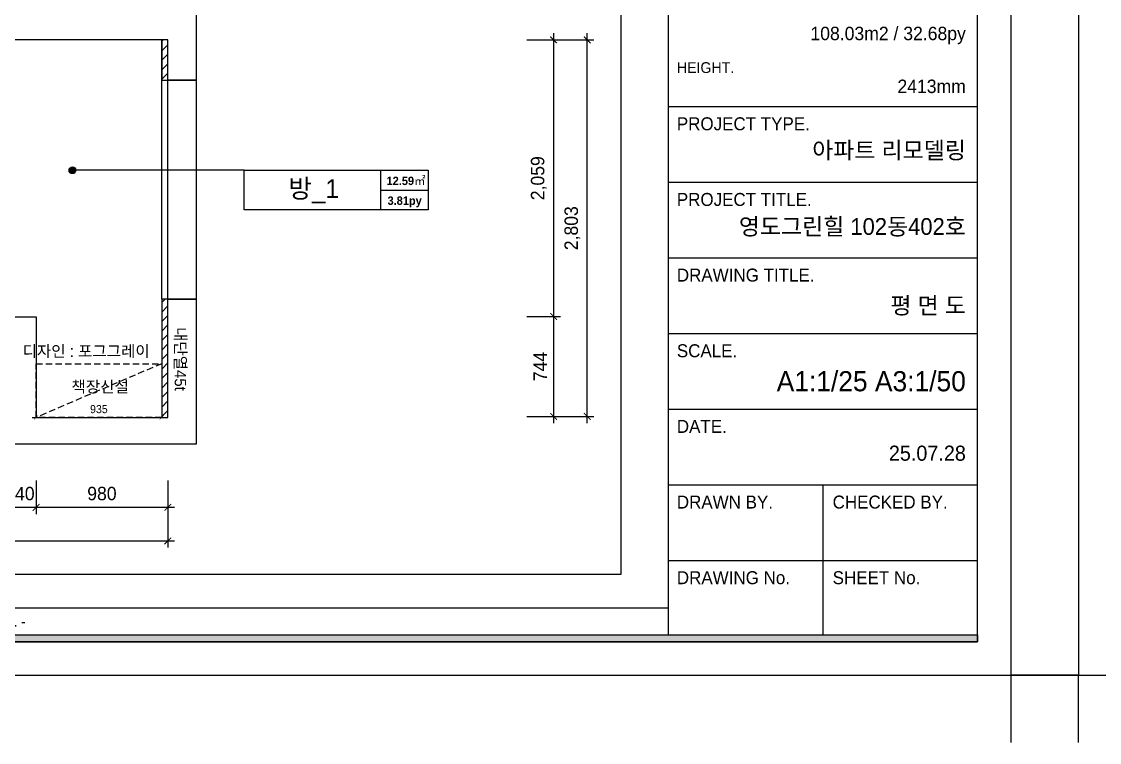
# Model space of a CAD drawing. Header units: millimetres. Extents: x 389217 to 432717, y 56032 to 85056.
# Drawn here: x 403353 to 411374, y 56032 to 61398 of the extents above; entities that cross this region are included whole.
import ezdxf
from ezdxf.enums import TextEntityAlignment as Align

# ---------------------------------------------------------------- set-up
doc = ezdxf.new("R2010")
doc.units = ezdxf.units.MM
doc.header["$LTSCALE"] = 60
doc.linetypes.add('DH-HID2', pattern=[1.2, 0.8, -0.4])
for name, color, linetype in [('0-ELC TEXT', 7, 'Continuous'), ('03-TEXT', 3, 'Continuous'), ('04-WIN', 4, 'Continuous'), ('07-DIM WAL', 5, 'Continuous'), ('2CONTINUOUS', 2, 'Continuous'), ('3.기호.계단선', 30, 'Continuous'), ('FORM(YOURNAME)-1', 1, 'Continuous'), ('FORM(YOURNAME)-11', 1, 'Continuous'), ('FU-FURM', 6, 'DH-HID2'), ('설비', 140, 'Continuous')]:
    doc.layers.add(name, color=color, linetype=linetype)
doc.styles.add('HY 울릉도 L', font='')
doc.styles.add('YOURNAME', font='HY울릉도M.TTF')
doc.styles.add('넥슨고딕', font='NEXONLv1GothicBold.ttf')
doc.styles.add('코레일둥고', font='Korail_Round_Gothic_Medium.ttf')
doc.styles.get('HY 울릉도 L').set_extended_font_data('HY울릉도L')
doc.dimstyles.new('30', dxfattribs={"dimscale": 30, "dimtxt": 2, "dimasz": 1, "dimexe": 1, "dimexo": 1, "dimgap": 1, "dimtad": 1, "dimdec": 0, "dimrnd": 0.05, "dimdsep": 46, "dimlunit": 6, "dimtxsty": 'HY 울릉도 L', "dimblk": 'ARCHTICK', "dimcen": 2.5, "dimdle": 1, "dimclrd": 133, "dimclre": 133, "dimclrt": 30, "dimadec": 0, "dimazin": 0, "dimtfac": 1, "dimtdec": 0, "dimtix": 1, "dimtmove": 2, "dimatfit": 3, "dimldrblk": 'ARCHTICK', "dimfxl": 1, "dimlwd": -1, "dimlwe": -1, "dimarcsym": 0})
doc.dimstyles.new('50', dxfattribs={"dimscale": 50, "dimtxt": 2, "dimasz": 1, "dimexe": 1, "dimexo": 1, "dimgap": 1, "dimtad": 1, "dimdec": 0, "dimrnd": 0.05, "dimdsep": 46, "dimlunit": 6, "dimtxsty": 'HY 울릉도 L', "dimblk": 'ARCHTICK', "dimcen": 2.5, "dimdle": 1, "dimclrd": 133, "dimclre": 133, "dimclrt": 30, "dimadec": 0, "dimazin": 0, "dimtfac": 1, "dimtdec": 0, "dimtix": 1, "dimtmove": 2, "dimatfit": 3, "dimldrblk": 'ARCHTICK', "dimfxl": 1, "dimlwd": -1, "dimlwe": -1, "dimarcsym": 0})

# ---------------------------------------------------------------- blocks, each defined once
blk = doc.blocks.new('vudauseh')
at = {"layer": '04-WIN'}
blk.add_lwpolyline([(394528.9, 79020), (394740.5, 79020), (394740.5, 77390), (394528.9, 77390)], close=True, dxfattribs=at)
at = {"layer": '2CONTINUOUS'}
for points in [[(389784.9, 79540), (394739.9, 79540), (394739.9, 79020), (394528.9, 79020), (394528.9, 79320), (389784.9, 79320), (389784.9, 79540)], [(388124.9, 76924), (388324.9, 76924), (388324.9, 76758), (389814.9, 76758), (389814.9, 78190), (389814.9, 78190), (389784.9, 78190), (389784.9, 78390), (389974.9, 78390), (389974.9, 76517), (393308.9, 76517), (393308.9, 77260), (393548.9, 77260), (393548.9, 76510), (394528.9, 76510), (394528.9, 77390), (394740.5, 77390), (394740.5, 76310), (389774.9, 76310), (389774.9, 76558), (388124.9, 76558), (388124.9, 76924)]]:
    blk.add_lwpolyline(points, dxfattribs=at)
blk = doc.blocks.new('FORM-ELEVATION')
at = {"layer": 'FORM(YOURNAME)-11'}
h = blk.add_hatch(color=256, dxfattribs=at)
h.dxf.hatch_style = 1
h.paths.add_polyline_path([(-10309, 35708), (71691, 35708), (71691, 35508), (-10309, 35508)])
h.paths.add_polyline_path([(-10309, -21492), (71691, -21492), (71691, -21692), (-10309, -21692)])
at = {"layer": 'Defpoints', "color": 158}
for p, q in [((62481, 35508), (62481, -21492)), ((62481, -20692), (-10309, -20692))]:
    blk.add_line(p, q, dxfattribs=at)
for points in [[(-10309, -21692), (71691, -21692), (71691, 35708), (-10309, 35708)], [(-8309, 33708), (61071, 33708), (61071, -19692), (-8309, -19692)]]:
    blk.add_lwpolyline(points, close=True, dxfattribs=at)
at = {"layer": 'Defpoints', "color": 1}
for points in [[(-11309, -24692), (-11309, -22692), (-13309, -22692)], [(72691, -24692), (72691, -22692), (74691, -22692)]]:
    blk.add_lwpolyline(points, dxfattribs=at)
at = {"layer": 'FORM(YOURNAME)-11', "color": 14}
for p, q in [((62481, -5756), (71691, -5756)), ((62481, -8009), (71691, -8009)), ((62481, -10261), (71691, -10261)), ((62481, -12514), (71691, -12514)), ((62481, -14766), (71691, -14766)), ((62481, -17019), (71691, -17019)), ((67086, -17019), (67086, -21492)), ((62481, -19271), (71691, -19271))]:
    blk.add_line(p, q, dxfattribs=at)
at = {"layer": 'FORM(YOURNAME)-11', "color": 250}
blk.add_lwpolyline([(-11309, -22692), (72691, -22692), (72691, 36708), (-11309, 36708)], close=True, dxfattribs=at)
at = {"layer": 'FORM(YOURNAME)-11'}
blk.add_lwpolyline([(-10309, -21492), (71691, -21492), (71691, -21692), (-10309, -21692)], close=True, dxfattribs=at)
at = {"layer": 'FORM(YOURNAME)-11', "color": 251, "style": 'YOURNAME'}
blk.add_text('HEIGHT.', height=321.8, dxfattribs=at).set_placement((62739, -4598), align=Align.MIDDLE_LEFT)
at = {"layer": 'FORM(YOURNAME)-11', "color": 14, "style": 'YOURNAME'}
for s, height, p in [('PROJECT TYPE.', 386.14, (62739, -6271)), ('PROJECT TITLE.', 386.14, (62739, -8524)), ('DRAWING TITLE.', 386.14, (62739, -10776)), ('SCALE.', 386.1, (62739, -13029)), ('DATE.', 386.1, (62739, -15281)), ('DRAWN BY.', 386.1, (62739, -17534)), ('CHECKED BY.', 386.14, (67376, -17534)), ('DRAWING No.', 386.14, (62739, -19786)), ('SHEET No.', 386.1, (67376, -19786))]:
    blk.add_text(s, height=height, dxfattribs=at).set_placement(p, align=Align.MIDDLE_LEFT)
at = {"layer": 'FORM(YOURNAME)-11', "color": 1, "style": 'YOURNAME'}
blk.add_text("- 본 도서는 어떠한 경우에도 무단으로 도용할 수 없으며 도용시 '지적재산권' 보호에 관한 법률에 의거, 법적 분쟁이 발생합니다.  또한 본 도서에 관한 모든 저작권은 당사에 있습니다. -", height=300, dxfattribs=at).set_placement((28146, -21092), align=Align.MIDDLE_CENTER)
at = {"layer": 'FORM(YOURNAME)-11', "color": 3, "style": 'YOURNAME'}
for tag, height, p in [('1', 450, (71041, -1219)), ('2', 450, (71041, -1863)), ('3', 450, (71041, -3150)), ('4', 450, (71041, -5081)), ('5', 515, (71041, -7398)), ('6', 515, (71041, -9650)), ('7', 515, (71041, -11903)), ('8', 515, (71041, -14155)), ('9', 515, (71041, -16408)), ('10', 515, (66791, -18596)), ('11', 515, (71041, -18660)), ('12', 515, (66791, -20848)), ('13', 515, (71041, -20848))]:
    blk.add_attdef(tag, text='', height=height, dxfattribs=at).set_placement(p, align=Align.MIDDLE_RIGHT)
blk = doc.blocks.new('_ArchTick')
at = {"color": 0, "linetype": 'ByBlock', "const_width": 0.15}
blk.add_lwpolyline([(-0.5, -0.5), (0.5, 0.5)], dxfattribs=at)
blk = doc.blocks.new('*D47')
at = {"layer": '07-DIM WAL', "color": 133, "transparency": 16777216}
for p, q in [((399886.9, 57982.2), (399886.9, 57482.2)), ((404440.9, 57982.2), (404440.9, 57482.2)), ((399836.9, 57532.2), (404490.9, 57532.2))]:
    blk.add_line(p, q, dxfattribs=at)
at = {"layer": 'Defpoints', "color": 0, "transparency": 16777216}
for p in [(399886.9, 58032.2), (404440.9, 58032.2), (404440.9, 57532.2)]:
    blk.add_point(p, dxfattribs=at)
at = {"layer": '07-DIM WAL', "color": 133, "transparency": 16777216, "xscale": 50, "yscale": 50, "zscale": 50, "rotation": 180}
blk.add_blockref('_ArchTick', (399886.9, 57532.2), dxfattribs=at)
at = {"layer": '07-DIM WAL', "color": 133, "transparency": 16777216, "xscale": 50, "yscale": 50, "zscale": 50}
blk.add_blockref('_ArchTick', (404440.9, 57532.2), dxfattribs=at)
at = {"layer": '07-DIM WAL', "color": 30, "transparency": 16777216, "insert": (402163.9, 57641.1), "char_height": 100, "attachment_point": 5, "style": 'HY 울릉도 L'}
blk.add_mtext('4,554', dxfattribs=at)
blk = doc.blocks.new('*D48')
at = {"layer": '07-DIM WAL', "color": 133, "transparency": 16777216}
for p, q in [((403460.9, 57982.2), (403460.9, 57732.2)), ((404440.9, 57982.2), (404440.9, 57732.2)), ((404490.9, 57782.2), (403410.9, 57782.2))]:
    blk.add_line(p, q, dxfattribs=at)
at = {"layer": 'Defpoints', "color": 0, "transparency": 16777216}
for p in [(403460.9, 58032.2), (404440.9, 58032.2), (403460.9, 57782.2)]:
    blk.add_point(p, dxfattribs=at)
at = {"layer": '07-DIM WAL', "color": 133, "transparency": 16777216, "xscale": 50, "yscale": 50, "zscale": 50, "rotation": 180}
blk.add_blockref('_ArchTick', (403460.9, 57782.2), dxfattribs=at)
at = {"layer": '07-DIM WAL', "color": 133, "transparency": 16777216, "xscale": 50, "yscale": 50, "zscale": 50}
blk.add_blockref('_ArchTick', (404440.9, 57782.2), dxfattribs=at)
at = {"layer": '07-DIM WAL', "color": 30, "transparency": 16777216, "insert": (403950.9, 57884.5), "char_height": 100, "attachment_point": 5, "style": 'HY 울릉도 L'}
blk.add_mtext('980', dxfattribs=at)
blk = doc.blocks.new('*D49')
at = {"layer": '07-DIM WAL', "color": 133, "transparency": 16777216}
for p, q in [((403220.9, 57982.2), (403220.9, 57732.2)), ((403460.9, 57982.2), (403460.9, 57732.2)), ((403510.9, 57782.2), (403170.9, 57782.2))]:
    blk.add_line(p, q, dxfattribs=at)
at = {"layer": 'Defpoints', "color": 0, "transparency": 16777216}
for p in [(403220.9, 58032.2), (403460.9, 58032.2), (403220.9, 57782.2)]:
    blk.add_point(p, dxfattribs=at)
at = {"layer": '07-DIM WAL', "color": 133, "transparency": 16777216, "xscale": 50, "yscale": 50, "zscale": 50}
blk.add_blockref('_ArchTick', (403220.9, 57782.2), dxfattribs=at)
at = {"layer": '07-DIM WAL', "color": 133, "transparency": 16777216, "xscale": 50, "yscale": 50, "zscale": 50, "rotation": 180}
blk.add_blockref('_ArchTick', (403460.9, 57782.2), dxfattribs=at)
at = {"layer": '07-DIM WAL', "color": 30, "transparency": 16777216, "insert": (403340.9, 57884.3), "char_height": 100, "attachment_point": 5, "style": 'HY 울릉도 L'}
blk.add_mtext('240', dxfattribs=at)
blk = doc.blocks.new('*D51')
at = {"layer": '07-DIM WAL', "color": 133, "transparency": 16777216}
for p, q in [((407562.2, 58408.7), (407562.2, 61311.7)), ((407112.2, 61261.7), (407612.2, 61261.7)), ((407112.2, 58458.7), (407612.2, 58458.7))]:
    blk.add_line(p, q, dxfattribs=at)
at = {"layer": 'Defpoints', "color": 0, "transparency": 16777216}
for p in [(407062.2, 61261.7), (407562.2, 61261.7), (407062.2, 58458.7)]:
    blk.add_point(p, dxfattribs=at)
at = {"layer": '07-DIM WAL', "color": 133, "transparency": 16777216, "xscale": 50, "yscale": 50, "zscale": 50}
for p, rotation in [((407562.2, 61261.7), 90), ((407562.2, 58458.7), 270)]:
    blk.add_blockref('_ArchTick', p, dxfattribs=dict(at, rotation=rotation))
at = {"layer": '07-DIM WAL', "color": 30, "transparency": 16777216, "insert": (407452.2, 59860.2), "char_height": 100, "attachment_point": 5, "rotation": 90, "style": 'HY 울릉도 L'}
blk.add_mtext('2,803', dxfattribs=at)
blk = doc.blocks.new('*D52')
at = {"layer": '07-DIM WAL', "color": 133, "transparency": 16777216}
for p, q in [((407312.2, 61311.7), (407312.2, 59152.8)), ((407112.2, 61261.7), (407362.2, 61261.7)), ((407112.2, 59202.8), (407362.2, 59202.8))]:
    blk.add_line(p, q, dxfattribs=at)
at = {"layer": 'Defpoints', "color": 0, "transparency": 16777216}
for p in [(407062.2, 61261.7), (407062.2, 59202.8), (407312.2, 59202.8)]:
    blk.add_point(p, dxfattribs=at)
at = {"layer": '07-DIM WAL', "color": 133, "transparency": 16777216, "xscale": 50, "yscale": 50, "zscale": 50}
for p, rotation in [((407312.2, 61261.7), 90), ((407312.2, 59202.8), 270)]:
    blk.add_blockref('_ArchTick', p, dxfattribs=dict(at, rotation=rotation))
at = {"layer": '07-DIM WAL', "color": 30, "transparency": 16777216, "insert": (407202.2, 60232.3), "char_height": 100, "attachment_point": 5, "rotation": 90, "style": 'HY 울릉도 L'}
blk.add_mtext('2,059', dxfattribs=at)
blk = doc.blocks.new('*D53')
at = {"layer": '07-DIM WAL', "color": 133, "transparency": 16777216}
for p, q in [((407112.2, 59202.8), (407362.2, 59202.8)), ((407312.2, 59252.8), (407312.2, 58408.7)), ((407112.2, 58458.7), (407362.2, 58458.7))]:
    blk.add_line(p, q, dxfattribs=at)
at = {"layer": 'Defpoints', "color": 0, "transparency": 16777216}
for p in [(407062.2, 59202.8), (407062.2, 58458.7), (407312.2, 58458.7)]:
    blk.add_point(p, dxfattribs=at)
at = {"layer": '07-DIM WAL', "color": 133, "transparency": 16777216, "xscale": 50, "yscale": 50, "zscale": 50}
for p, rotation in [((407312.2, 59202.8), 90), ((407312.2, 58458.7), 270)]:
    blk.add_blockref('_ArchTick', p, dxfattribs=dict(at, rotation=rotation))
at = {"layer": '07-DIM WAL', "color": 30, "transparency": 16777216, "insert": (407212.1, 58830.8), "char_height": 100, "attachment_point": 5, "rotation": 90, "style": 'HY 울릉도 L'}
blk.add_mtext('744', dxfattribs=at)
blk = doc.blocks.new('*D69')
at = {"layer": '07-DIM WAL', "color": 133, "transparency": 16777216}
for p, q in [((403460.9, 58481.7), (403460.9, 58481.7)), ((404395.9, 58481.7), (404395.9, 58481.7)), ((403430.9, 58451.7), (404425.9, 58451.7))]:
    blk.add_line(p, q, dxfattribs=at)
at = {"layer": 'Defpoints', "color": 0, "transparency": 16777216}
for p in [(403460.9, 58451.7), (404395.9, 58451.7), (404395.9, 58451.7)]:
    blk.add_point(p, dxfattribs=at)
at = {"layer": '07-DIM WAL', "color": 133, "transparency": 16777216, "xscale": 30, "yscale": 30, "zscale": 30, "rotation": 180}
blk.add_blockref('_ArchTick', (403460.9, 58451.7), dxfattribs=at)
at = {"layer": '07-DIM WAL', "color": 133, "transparency": 16777216, "xscale": 30, "yscale": 30, "zscale": 30}
blk.add_blockref('_ArchTick', (404395.9, 58451.7), dxfattribs=at)
at = {"layer": '07-DIM WAL', "color": 30, "transparency": 16777216, "insert": (403928.4, 58513.1), "char_height": 60, "attachment_point": 5, "style": 'HY 울릉도 L'}
blk.add_mtext('935', dxfattribs=at)

msp = doc.modelspace()

# ---------------------------------------------------------------- hatches: boundary and pattern name
at = {"layer": '0-ELC TEXT'}
h = msp.add_hatch(color=256, dxfattribs=at)
h.dxf.hatch_style = 1
edge = h.paths.add_edge_path()
edge.add_arc((403731.1, 60291.2), 25, -270, 90, ccw=False)
h = msp.add_hatch(color=256, dxfattribs=at)
h.dxf.hatch_style = 1
edge = h.paths.add_edge_path()
edge.add_arc((403731.1, 60291.2), 25, -270, 90, ccw=False)
at = {"layer": '3.기호.계단선'}
h = msp.add_hatch(dxfattribs=at)
h.set_pattern_fill('_USER', color=256, scale=50, angle=45, style=0, double=1, pattern_type=0)
h.set_pattern_definition([(45, (-50, 2510), (-35.355339, 35.355339), [])])
edge = h.paths.add_edge_path()
edge.add_ellipse((404351.9, 61581.7), major_axis=(50, 0), ratio=0.5, start_angle=331.64236, end_angle=388.35764)
edge.add_line((404395.9, 61593.6), (404395.9, 61569.9))
edge = h.paths.add_edge_path()
edge.add_ellipse((404351.9, 61681.7), major_axis=(50, 0), ratio=0.5, start_angle=331.64236, end_angle=388.35764)
edge.add_line((404395.9, 61693.6), (404395.9, 61669.9))
edge = h.paths.add_edge_path()
edge.add_ellipse((404351.9, 61781.7), major_axis=(50, 0), ratio=0.5, start_angle=331.64236, end_angle=388.35764)
edge.add_line((404395.9, 61793.6), (404395.9, 61769.9))
h.paths.add_polyline_path([(404440.9, 61261.7), (404395.9, 61261.7), (404395.9, 60961.7), (404440.9, 60961.7)])
h = msp.add_hatch(dxfattribs=at)
h.set_pattern_fill('_USER', color=256, scale=50, angle=45, double=1, pattern_type=0)
h.set_pattern_definition([(45, (-50, 0), (-35.355339, 35.355339), [])])
h.paths.add_polyline_path([(404395.9, 58451.7), (404440.9, 58451.7), (404440.9, 59331.7), (404395.9, 59331.7)])

# ---------------------------------------------------------------- linework, layer by layer
at = {"layer": '0-ELC TEXT'}
for p, q in [((405009.1, 60291.2), (403731.1, 60291.2)), ((406025.8, 59996.4), (406025.8, 60291.2)), ((406025.8, 60143.8), (406379.7, 60143.8))]:
    msp.add_line(p, q, dxfattribs=at)
msp.add_lwpolyline([(405009.1, 60291.2), (406379.7, 60291.2), (406379.7, 59996.4), (405009.1, 59996.4)], close=True, dxfattribs=at)
msp.add_circle((403731.1, 60291.2), 25, dxfattribs=at)
msp.add_circle((403731.1, 60291.2), 25, dxfattribs=at)
at = {"layer": '3.기호.계단선'}
msp.add_line((404395.9, 59331.7), (404395.9, 61261.7), dxfattribs=at)
for points in [[(404395.9, 60961.7), (404440.9, 60961.7), (404440.9, 61261.7), (404395.9, 61261.7)], [(404395.9, 58451.7), (404440.9, 58451.7), (404440.9, 59331.7), (404395.9, 59331.7)]]:
    msp.add_lwpolyline(points, close=True, dxfattribs=at)
at = {"layer": 'FU-FURM'}
msp.add_line((404395.9, 58851.7), (403460.9, 58451.7), dxfattribs=at)
msp.add_lwpolyline([(403460.9, 58851.7), (404395.9, 58851.7), (404395.9, 58451.7), (403460.9, 58451.7)], close=True, dxfattribs=at)

# ---------------------------------------------------------------- block references
msp.add_blockref('vudauseh', (9912, -18058.3))
at = {"layer": 'FORM(YOURNAME)-1'}
ref = msp.add_blockref('FORM-ELEVATION', (392544.3, 62205.2), dxfattribs=dict(at, xscale=0.2500000000000002, yscale=0.2500000000000002, zscale=0.2500000000000002))
ref.add_attrib('9', '25.07.28', dxfattribs={"layer": 'FORM(YOURNAME)-11', "color": 3, "height": 112.5, "style": 'YOURNAME'}).set_placement((410379.5, 58185.5), align=Align.MIDDLE_RIGHT)
ref.add_attrib('8', 'A1:1/25 A3:1/50', dxfattribs={"layer": 'FORM(YOURNAME)-11', "color": 3, "height": 150, "style": 'YOURNAME'}).set_placement((410379.5, 58721.2), align=Align.MIDDLE_RIGHT)
ref.add_attrib('7', '평 면 도', dxfattribs={"layer": 'FORM(YOURNAME)-11', "color": 3, "height": 125, "style": 'YOURNAME'}).set_placement((410379.5, 59285), align=Align.MIDDLE_RIGHT)
ref.add_attrib('6', '영도그린힐 102동402호', dxfattribs={"layer": 'FORM(YOURNAME)-11', "color": 3, "height": 125, "style": 'YOURNAME'}).set_placement((410379.5, 59872.9), align=Align.MIDDLE_RIGHT)
ref.add_attrib('5', '아파트 리모델링', dxfattribs={"layer": 'FORM(YOURNAME)-11', "color": 3, "height": 125, "style": 'YOURNAME'}).set_placement((410379.5, 60440.2), align=Align.MIDDLE_RIGHT)
ref.add_attrib('3', '108.03m2 / 32.68py', dxfattribs={"layer": 'FORM(YOURNAME)-11', "color": 3, "height": 100, "style": 'YOURNAME'}).set_placement((410379.5, 61309.9), align=Align.MIDDLE_RIGHT)
ref.add_attrib('4', '2413mm', dxfattribs={"layer": 'FORM(YOURNAME)-11', "color": 3, "height": 100, "style": 'YOURNAME'}).set_placement((410379.5, 60916.3), align=Align.MIDDLE_RIGHT)
at = {"layer": 'FORM(YOURNAME)-1', "xscale": 0.2500000000000002, "yscale": 0.2500000000000002, "zscale": 0.2500000000000002}
msp.add_blockref('FORM-ELEVATION', (414044.3, 62205.2), dxfattribs=at)

# ---------------------------------------------------------------- texts
at = {"layer": '0-ELC TEXT', "style": '코레일둥고'}
msp.add_text('내단열45t', height=85, rotation=270, dxfattribs=at).set_placement((404492.8, 59124.3))
msp.add_text('책장신설', height=85, dxfattribs=at).set_placement((403724.3, 58638))
at = {"layer": '03-TEXT'}
for s, height, style, p in [('방_1', 138.89, '코레일둥고', (405527.3, 60086)), ('12.59㎡', 62.5, '넥슨고딕', (406213.8, 60181.4)), ('3.81py', 62.5, '넥슨고딕', (406203.5, 60034))]:
    msp.add_text(s, height=height, dxfattribs=dict(at, style=style)).set_placement(p, align=Align.CENTER)
at = {"layer": '설비', "color": 140, "style": '코레일둥고'}
msp.add_text('디자인 : 포그그레이', height=85, dxfattribs=at).set_placement((403360.5, 58902.5))

# ---------------------------------------------------------------- dimensions: what is measured, and where the dimension line sits
at = {"layer": '07-DIM WAL'}
for base, p1, p2, picture, middle in [((407562.2, 61261.7), (407062.2, 58458.7), (407062.2, 61261.7), '*D51', (407452.2, 59860.2)), ((407312.2, 59202.8), (407062.2, 61261.7), (407062.2, 59202.8), '*D52', (407202.2, 60232.3)), ((407312.2, 58458.7), (407062.2, 59202.8), (407062.2, 58458.7), '*D53', (407212.1, 58830.8))]:
    dim = msp.add_linear_dim(base=base, p1=p1, p2=p2, angle=90, dimstyle='50', dxfattribs=at)
    dim.commit()
    dim.dimension.update_dxf_attribs({"geometry": picture, "text_midpoint": middle})
for base, p1, p2, dimstyle, picture, middle in [((404395.9, 58451.7), (403460.9, 58451.7), (404395.9, 58451.7), '30', '*D69', (403928.4, 58513.1)), ((404440.9, 57532.2), (399886.9, 58032.2), (404440.9, 58032.2), '50', '*D47', (402163.9, 57641.1)), ((403220.9, 57782.2), (403460.9, 58032.2), (403220.9, 58032.2), '50', '*D49', (403340.9, 57884.3)), ((403460.9, 57782.2), (404440.9, 58032.2), (403460.9, 58032.2), '50', '*D48', (403950.9, 57884.5))]:
    dim = msp.add_linear_dim(base=base, p1=p1, p2=p2, dimstyle=dimstyle, dxfattribs=at)
    dim.commit()
    dim.dimension.update_dxf_attribs({"geometry": picture, "text_midpoint": middle})

doc.saveas('drawing.dxf')
